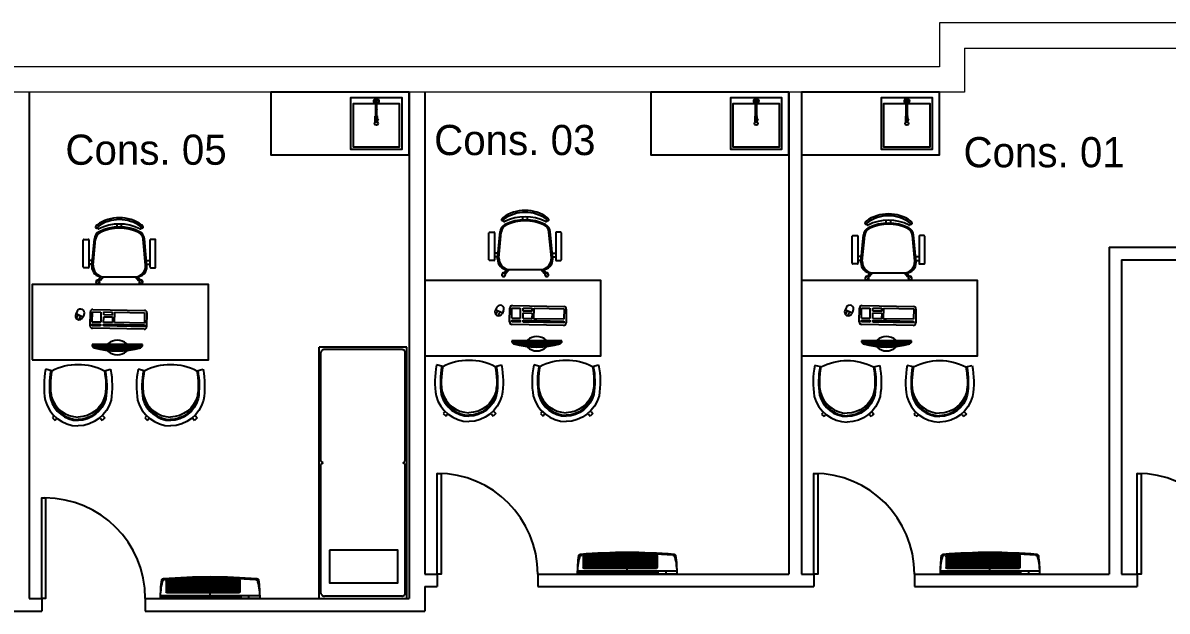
# Model space of a CAD drawing. Extents: x 741 to 1339, y 725 to 848.
# Drawn here: x 1102.73 to 1111.85, y 794.87 to 799.55 of the extents above; entities that cross this region are included whole.
import ezdxf

# ---------------------------------------------------------------- set-up
doc = ezdxf.new("R2010")
doc.units = 0
doc.header["$MEASUREMENT"] = 0
doc.linetypes.add('CONTINU', pattern=[0])
doc.layers.get('0').update_dxf_attribs({"linetype": 'CONTINUOUS'})
for name, color, linetype in [('5', 5, 'CONTINUOUS'), ('Cotas', 7, 'CONTINUOUS'), ('Lay Out', 31, 'CONTINUOUS'), ('Layout', 31, 'CONTINUOUS'), ('PAREDES', 7, 'CONTINUOUS'), ('Prancha', 7, 'CONTINUOUS'), ('Textos', 7, 'CONTINUOUS')]:
    doc.layers.add(name, color=color, linetype=linetype)
doc.styles.add('PADRAO MK', font='AVGARDN.TTF')

# ---------------------------------------------------------------- blocks, each defined once
blk = doc.blocks.new('A$C4E226C7C')
at = {"layer": 'Lay Out'}
for p, q in [((0, 0), (0.004, 0.0004)), ((0.004, 0.0004), (0.0078, 0.0017)), ((0.0078, 0.0017), (0.0114, 0.0037)), ((0.0114, 0.0037), (0.0147, 0.0065)), ((0.0147, 0.0065), (0.0175, 0.0099)), ((0.0175, 0.0099), (0.0198, 0.0138)), ((0.0198, 0.0138), (0.0213, 0.0178)), ((0.0213, 0.0178), (0.0228, 0.0138)), ((0.0228, 0.0138), (0.0251, 0.0099)), ((0.0251, 0.0099), (0.0279, 0.0065)), ((0.0279, 0.0065), (0.0311, 0.0037)), ((0.0311, 0.0037), (0.0347, 0.0017)), ((0.0347, 0.0017), (0.0385, 0.0004)), ((0.0385, 0.0004), (0.0424, 0))]:
    blk.add_line(p, q, dxfattribs=at)
blk = doc.blocks.new('A$C3BFA15C2')
at = {"layer": 'Lay Out'}
for p, q in [((0, 0.7), (2, 0.7)), ((0, 0.7), (0, 0)), ((0.02, 0.6622), (0.0197, 0.6574)), ((0.0197, 0.0415), (0.0197, 0.6574)), ((0.0211, 0.6669), (0.02, 0.6622)), ((0.0227, 0.6712), (0.0211, 0.6669)), ((0.025, 0.6752), (0.0227, 0.6712)), ((0.0278, 0.6786), (0.025, 0.6752)), ((0.0311, 0.6814), (0.0278, 0.6786)), ((0.0347, 0.6834), (0.0311, 0.6814)), ((0.0385, 0.6846), (0.0347, 0.6834)), ((0.0425, 0.6851), (0.0385, 0.6846)), ((0.0425, 0.6851), (1.0584, 0.6851)), ((1.1008, 0.6851), (1.9586, 0.6851)), ((1.9626, 0.6846), (1.9586, 0.6851)), ((1.9664, 0.6834), (1.9626, 0.6846)), ((1.9699, 0.6814), (1.9664, 0.6834)), ((1.9732, 0.6786), (1.9699, 0.6814)), ((1.9759, 0.6752), (1.9732, 0.6786)), ((1.9782, 0.6712), (1.9759, 0.6752)), ((1.9799, 0.6669), (1.9782, 0.6712)), ((1.9809, 0.6622), (1.9799, 0.6669)), ((1.9812, 0.6574), (1.9809, 0.6622)), ((1.9812, 0.0415), (1.9812, 0.6574)), ((2, 0), (2, 0.7)), ((0.3848, 0.0831), (0.3848, 0.6163)), ((0.0197, 0.0415), (0.02, 0.0367)), ((0.02, 0.0367), (0.0211, 0.032)), ((0.0211, 0.032), (0.0227, 0.0277)), ((0.0227, 0.0277), (0.025, 0.0237)), ((0.025, 0.0237), (0.0278, 0.0203)), ((0.0278, 0.0203), (0.0311, 0.0175)), ((0.0311, 0.0175), (0.0347, 0.0155)), ((0.0347, 0.0155), (0.0385, 0.0143)), ((0.0385, 0.0143), (0.0425, 0.0138)), ((0.0425, 0.0138), (1.0584, 0.0138)), ((1.0584, 0.0138), (1.0624, 0.0143)), ((1.0624, 0.0143), (1.0662, 0.0155)), ((1.0662, 0.0155), (1.0698, 0.0175)), ((1.0698, 0.0175), (1.0731, 0.0203)), ((1.0731, 0.0203), (1.0759, 0.0237)), ((1.0759, 0.0237), (1.0782, 0.0277)), ((1.0782, 0.0277), (1.0797, 0.0316)), ((1.0797, 0.0316), (1.0812, 0.0277)), ((1.0812, 0.0277), (1.0835, 0.0237)), ((1.0835, 0.0237), (1.0863, 0.0203)), ((1.0863, 0.0203), (1.0895, 0.0175)), ((1.0895, 0.0175), (1.0931, 0.0155)), ((1.0931, 0.0155), (1.0969, 0.0143)), ((1.0969, 0.0143), (1.1008, 0.0138)), ((1.1008, 0.0138), (1.9586, 0.0138)), ((1.9586, 0.0138), (1.9626, 0.0143)), ((1.9626, 0.0143), (1.9664, 0.0155)), ((1.9664, 0.0155), (1.9699, 0.0175)), ((1.9699, 0.0175), (1.9732, 0.0203)), ((1.9732, 0.0203), (1.9759, 0.0237)), ((1.9759, 0.0237), (1.9782, 0.0277)), ((1.9782, 0.0277), (1.9799, 0.032)), ((1.9799, 0.032), (1.9809, 0.0367)), ((1.9809, 0.0367), (1.9812, 0.0415)), ((0, 0), (2, 0))]:
    blk.add_line(p, q, dxfattribs=at)
blk.add_lwpolyline([(0.3848, 0.6163), (0.1248, 0.6163), (0.1248, 0.072), (0.3848, 0.072)], close=True, dxfattribs=at)
at = {"layer": 'Cotas', "color": 8, "xscale": -1, "rotation": 180}
blk.add_blockref('A$C4E226C7C', (1.0584, 0.6851), dxfattribs=at)
blk = doc.blocks.new('A$C02FB38B1')
at = {"layer": 'Layout'}
for p, q in [((0.173, 0.5716), (0.173, 0.5366)), ((0.393, 0.5766), (0.178, 0.5766)), ((0.398, 0.5366), (0.398, 0.5716)), ((0.3864, 0.5075), (0.1677, 0.4879)), ((0.3764, 0.497), (0.1718, 0.4781)), ((0.178, 0.5316), (0.393, 0.5316)), ((0.34, 0.5033), (0.34, 0.5316)), ((0.37, 0.5054), (0.37, 0.5316)), ((0.4963, 0.4597), (0.5143, 0.4747)), ((0.5084, 0.4452), (0.5263, 0.4602)), ((0.47, 0.4354), (0.489, 0.4513)), ((0.47, 0.4159), (0.4986, 0.4398)), ((0.47, 0.149), (0.47, 0.4276)), ((0.489, 0.4513), (0.4902, 0.4498)), ((0.4974, 0.4412), (0.4986, 0.4398)), ((0.0739, 0.3058), (0.0504, 0.3058)), ((0.0739, 0.2708), (0.0504, 0.2708)), ((0.3764, 0.0795), (0.1718, 0.0985)), ((0.4696, 0.1414), (0.489, 0.1253)), ((0.47, 0.1607), (0.4986, 0.1368)), ((0.489, 0.1253), (0.4902, 0.1267)), ((0.4963, 0.1169), (0.5143, 0.1019)), ((0.4974, 0.1353), (0.4986, 0.1368)), ((0.5084, 0.1313), (0.5263, 0.1164)), ((0.3864, 0.0691), (0.1677, 0.0887)), ((0.173, 0.005), (0.173, 0.04)), ((0.178, 0.045), (0.393, 0.045)), ((0.393, 0), (0.178, 0)), ((0.34, 0.0732), (0.34, 0.045)), ((0.37, 0.0712), (0.37, 0.045)), ((0.398, 0.04), (0.398, 0.005))]:
    blk.add_line(p, q, dxfattribs=at)
for centre in [(0.497, 0.4482), (0.497, 0.1284)]:
    blk.add_circle(centre, 0.005, dxfattribs=at)
for centre, radius, start, end in [((0.178, 0.5716), 0.005, 90, 180), ((0.393, 0.5716), 0.005, 0, 90), ((0.3052, 0.2883), 0.3052, 144.12379, 215.87621), ((0.3052, 0.2883), 0.2902, 144.14416, 215.85584), ((0.3052, 0.2883), 0.2902, 144.14416, 215.85584), ((0.08, 0.4508), 0.0275, 115.14546, 143.45713), ((0.0739, 0.4702), 0.00782, 299.81088, 135.32554), ((0.08, 0.4508), 0.0125, 115.14546, 143.1301), ((0.08, 0.4508), 0.0125, 115.14546, 143.1301), ((0.0789, 0.4531), 0.01, 350.32945, 115.14546), ((0.0789, 0.4531), 0.01, 350.32945, 115.14546), ((0.174, 0.4182), 0.07, 95.12125, 153.60471), ((0.1782, 0.4084), 0.07, 95.2999, 155.73609), ((0.178, 0.5366), 0.005, 180, 270), ((0.3814, 0.4085), 0.0887, 5.59249, 93.25223), ((0.39, 0.4276), 0.08, 0, 92.56924), ((0.393, 0.5366), 0.005, 270, 0), ((0.5113, 0.46), 0.015, 231.46361, 207.28388), ((0.4122, 0.2883), 0.3622, 153.23744, 206.76256), ((0.4122, 0.2883), 0.3622, 153.23744, 206.76256), ((0.4357, 0.2883), 0.3622, 153.60471, 206.39529), ((0.4446, 0.2883), 0.3622, 155.73609, 204.26391), ((0.4977, 0.4487), 0.0075, 171.64054, 268.01991), ((0.08, 0.1258), 0.0275, 216.54287, 244.85454), ((0.0739, 0.1064), 0.00782, 224.67446, 60.18912), ((0.08, 0.1258), 0.0125, 216.8699, 244.85454), ((0.08, 0.1258), 0.0125, 216.8699, 244.85454), ((0.0789, 0.1235), 0.01, 244.85454, 9.67055), ((0.0789, 0.1235), 0.01, 244.85454, 9.67055), ((0.174, 0.1584), 0.07, 206.39529, 264.87875), ((0.1782, 0.1682), 0.07, 204.26391, 264.7001), ((0.3814, 0.1681), 0.0887, 266.74777, 354.40751), ((0.39, 0.149), 0.08, 267.43076, 0), ((0.4977, 0.1278), 0.0075, 91.98009, 188.35946), ((0.5113, 0.1166), 0.015, 152.71612, 128.53639), ((0.178, 0.04), 0.005, 90, 180), ((0.178, 0.005), 0.005, 180, 270), ((0.393, 0.04), 0.005, 0, 90), ((0.393, 0.005), 0.005, 270, 0)]:
    blk.add_arc(centre, radius, start, end, dxfattribs=at)
blk = doc.blocks.new('computerr')
at = {"layer": 'Lay Out', "ltscale": 0.6}
h = blk.add_hatch(dxfattribs=at)
h.set_pattern_fill('ANSI31', color=256, scale=0.07, angle=45, style=0)
h.set_pattern_definition([(90, (8.432981, 4.289497), (-0.00875, 9e-19), [])])
h.paths.add_polyline_path([(36.2557, -1.4849), (36.6288, -1.4849, 0.133994)])
for p, q in [((36.2423, -1.4999), (36.2557, -1.4849)), ((36.6423, -1.4999), (36.2423, -1.4999)), ((36.2423, -1.4999), (36.2423, -1.5099)), ((36.2423, -1.5099), (36.6423, -1.5099)), ((36.2557, -1.4849), (36.6288, -1.4849)), ((36.6423, -1.4999), (36.6288, -1.4849)), ((36.6423, -1.5099), (36.6423, -1.4999)), ((36.2298, -1.6318), (36.6397, -1.6393)), ((36.2074, -1.7616), (36.2094, -1.6515)), ((36.2254, -1.7638), (36.2269, -1.6808)), ((36.2269, -1.6808), (36.4651, -1.6853)), ((36.2272, -1.6664), (36.2275, -1.652)), ((36.5519, -1.6725), (36.2272, -1.6664)), ((36.2275, -1.652), (36.5522, -1.6581)), ((36.4651, -1.6853), (36.4635, -1.7682)), ((36.4805, -1.7307), (36.4813, -1.6856)), ((36.5508, -1.732), (36.4805, -1.7307)), ((36.4813, -1.6856), (36.5517, -1.6869)), ((36.5517, -1.6869), (36.5508, -1.732)), ((36.5522, -1.6581), (36.5519, -1.6725)), ((36.5736, -1.7685), (36.5751, -1.6873)), ((36.5751, -1.6873), (36.6419, -1.6886)), ((36.5754, -1.6729), (36.5757, -1.6585)), ((36.6422, -1.6742), (36.5754, -1.6729)), ((36.5757, -1.6585), (36.6424, -1.6597)), ((36.6419, -1.6886), (36.6404, -1.7697)), ((36.6424, -1.6597), (36.6422, -1.6742)), ((36.6593, -1.6597), (36.6573, -1.7699)), ((36.7073, -1.7499), (36.7195, -1.7249)), ((36.7488, -1.7081), (36.7333, -1.74)), ((36.7683, -1.7174), (36.7527, -1.7494)), ((36.4635, -1.7682), (36.2254, -1.7638)), ((36.6369, -1.7895), (36.2271, -1.782)), ((36.4802, -1.7451), (36.4798, -1.7685)), ((36.5501, -1.7698), (36.4798, -1.7685)), ((36.4802, -1.7451), (36.5506, -1.7464)), ((36.5506, -1.7464), (36.5501, -1.7698)), ((36.6404, -1.7697), (36.5736, -1.7685)), ((36.7701, -1.7579), (36.7162, -1.7317)), ((36.7613, -1.7761), (36.7735, -1.7511))]:
    blk.add_line(p, q, dxfattribs=at)
for centre, radius, start, end in [((36.4107, -1.4975), 0.059, 137.56286, 145.9179), ((36.4423, -1.5429), 0.1136, 48.62327, 131.37673), ((36.4738, -1.4975), 0.059, 34.0821, 42.43714), ((36.4423, -2.1686), 0.7087, 74.73628, 105.26372), ((36.4107, -1.4758), 0.059, 215.22271, 222.43714), ((36.4423, -1.4304), 0.1136, 228.62327, 311.37673), ((36.4738, -1.4758), 0.059, 317.56286, 324.77729), ((36.4738, -1.4975), 0.059, 19.41753, 20.05629), ((36.2294, -1.6518), 0.02, 88.95177, 178.95177), ((36.6393, -1.6593), 0.02, 358.95177, 88.95177), ((36.7465, -1.738), 0.03, 334.0346, 154.0346), ((36.2274, -1.762), 0.02, 178.95177, 268.95177), ((36.6373, -1.7695), 0.02, 268.95177, 358.95177), ((36.7343, -1.763), 0.03, 154.0346, 334.0346)]:
    blk.add_arc(centre, radius, start, end, dxfattribs=at)
blk = doc.blocks.new('2536')
at = {"layer": 'Lay Out', "ltscale": 0.6}
for p, q in [((34.2466, -29.0697), (34.2314, -29.0542)), ((34.2667, -29.0517), (34.2531, -29.0349)), ((34.6138, -29.0517), (34.6273, -29.0349)), ((34.6339, -29.0697), (34.649, -29.0542)), ((34.2883, -29.1121), (34.2819, -29.1056)), ((34.3041, -29.0981), (34.2984, -29.091)), ((34.5764, -29.0981), (34.5821, -29.091)), ((34.5922, -29.1121), (34.5986, -29.1056)), ((34.2264, -29.4297), (34.1772, -29.4411)), ((34.6453, -29.4297), (34.6945, -29.4411))]:
    blk.add_line(p, q, dxfattribs=at)
for points in [[(34.1772, -29.4411, -0.08651), (34.1735, -29.1944, -0.333303), (34.4351, -28.9905, -0.330827)], [(34.2194, -29.4313, -0.084492), (34.2155, -29.2048, -0.332034), (34.4357, -29.0337, -0.328672)], [(34.2118, -29.3359, -0.041347), (34.2225, -29.2262, -0.331795), (34.4358, -29.0606, 138.320634)], [(34.2264, -29.4297, -0.084125), (34.2225, -29.2065, -0.331795), (34.4358, -29.0409, 139.306789)], [(34.2314, -29.0542, -0.024394), (34.2531, -29.0349, -0.334398)], [(34.6453, -29.4297, 0.084125), (34.6491, -29.2065, 0.331795), (34.4358, -29.0409, -139.306841)], [(34.6598, -29.3359, 0.041347), (34.6491, -29.2262, 0.331795), (34.4358, -29.0606, -138.320634)], [(34.6523, -29.4313, 0.084492), (34.6561, -29.2048, 0.332034), (34.4359, -29.0337, 0.328672)], [(34.6945, -29.4411, 0.08651), (34.6981, -29.1944, 0.333303), (34.4366, -28.9905, 0.330827)], [(34.649, -29.0542, 0.024394), (34.6273, -29.0349, 0.334398)], [(34.2883, -29.1121, -0.017746), (34.3041, -29.0981, -0.334398)], [(34.5922, -29.1121, 0.017746), (34.5764, -29.0981, 0.334398)], [(34.2264, -29.4297, 0.240642), (34.6453, -29.4297, 0.685149)]]:
    blk.add_lwpolyline(points, format="xyb", dxfattribs=at)
blk = doc.blocks.new('torneira 00')
at = {"layer": 'Lay Out'}
for p, q in [((-0.0049, -0.1393), (-0.0049, -0.0199)), ((-0.0033, -0.1387), (-0.0033, -0.0163)), ((0, -0.1381), (0, -0.0149)), ((0.0037, -0.1386), (0.0037, -0.0165)), ((0.0051, -0.1391), (0.0051, -0.0199)), ((-0.0018, -0.1501), (-0.0136, -0.1708)), ((0, -0.151), (-0.0118, -0.1717)), ((-0.0086, -0.1621), (-0.0086, -0.1418)), ((-0.0086, -0.1814), (-0.0086, -0.1661)), ((-0.0074, -0.1823), (-0.0074, -0.1426)), ((-0.0048, -0.1838), (-0.0048, -0.1438)), ((-0.0001, -0.1848), (-0.0001, -0.1446)), ((0.0046, -0.1839), (0.0046, -0.1437)), ((0.0074, -0.1825), (0.0074, -0.1423)), ((0.0086, -0.1816), (0.0086, -0.1414)), ((-0.0057, -0.1834), (-0.0057, -0.19)), ((0.0058, -0.1834), (0.0058, -0.19))]:
    blk.add_line(p, q, dxfattribs=at)
for centre, radius, start, end in [((0, -0.0199), 0.0199, 284.60964, 255.53827), ((0.0001, -0.0199), 0.005, 0.24437, 179.71475), ((0.0001, -0.0897), 0.005, 0.24437, 179.71475), ((-0.0125, -0.1709), 0.00109, 176.63806, 310.29172), ((-0.0012, -0.1512), 0.00127, 11.35673, 115.57305), ((0, -0.1796), 0.0119, 241.15364, 298.84636)]:
    blk.add_arc(centre, radius, start, end, dxfattribs=at)
at = {"layer": 'Lay Out', "ltscale": 0.6}
for centre, radius, start, end in [((0.0002, -0.1507), 0.0126, 48.09351, 134.61126), ((-0.0002, -0.1308), 0.0138, 232.82607, 309.8787), ((0.0001, -0.1719), 0.0128, 227.24915, 311.41934)]:
    blk.add_arc(centre, radius, start, end, dxfattribs=at)
blk = doc.blocks.new('fjytj')
at = {"layer": 'Lay Out', "ltscale": 0.6}
for points in [[(1233.385, 500.4409), (1233.5944, 500.4409), (1233.5944, 500.8509), (1233.1844, 500.8509), (1233.1844, 500.4409), (1233.385, 500.4409)], [(1233.3939, 500.4909), (1233.5744, 500.4909), (1233.5744, 500.8309), (1233.2044, 500.8309), (1233.2044, 500.4909), (1233.385, 500.4909)]]:
    blk.add_lwpolyline(points, dxfattribs=at)
blk.add_circle((1233.3894, 500.6459), 0.0139, dxfattribs=at)
at = {"layer": 'Lay Out', "ltscale": 0.6, "extrusion": (0, 0, -1), "zscale": -1, "rotation": 180}
blk.add_blockref('torneira 00', (-1233.3894, 500.4477), dxfattribs=at)
blk = doc.blocks.new('Layout')
at = {"layer": 'Lay Out', "linetype": 'CONTINU', "ltscale": 0.6}
for points in [[(1160.071, 514.2454), (1158.971, 514.2454), (1158.971, 513.7454), (1160.071, 513.7454)], [(1163.096, 514.2454), (1161.996, 514.2454), (1161.996, 513.7454), (1163.096, 513.7454)], [(1164.296, 514.2454), (1163.196, 514.2454), (1163.196, 513.7454), (1164.296, 513.7454)]]:
    blk.add_lwpolyline(points, close=True, dxfattribs=at)
at = {"layer": 'Lay Out'}
for points in [[(1157.071, 512.1149), (1157.071, 512.1149), (1157.071, 512.1149), (1158.4738, 512.1149), (1158.4738, 512.7149), (1157.071, 512.7149), (1157.071, 512.1149)], [(1160.196, 512.1454), (1160.196, 512.1454), (1160.196, 512.1454), (1161.5988, 512.1454), (1161.5988, 512.7454), (1160.196, 512.7454), (1160.196, 512.1454)], [(1163.196, 512.1454), (1163.196, 512.1454), (1163.196, 512.1454), (1164.5988, 512.1454), (1164.5988, 512.7454), (1163.196, 512.7454), (1163.196, 512.1454)]]:
    blk.add_lwpolyline(points, dxfattribs=at)
at = {"layer": 'Cotas', "color": 8, "rotation": 90}
blk.add_blockref('A$C3BFA15C2', (1160.0545, 510.2158), dxfattribs=at)
at = {"layer": 'Lay Out', "color": 252, "rotation": 270}
for p in [(1160.7077, 513.3032), (1157.4764, 513.2454), (1163.6014, 513.2759)]:
    blk.add_blockref('A$C02FB38B1', p, dxfattribs=at)
at = {"layer": 'Lay Out', "ltscale": 0.6, "rotation": 180}
for p in [(1194.1907, 510.7262), (1197.5311, 510.7567), (1200.3157, 510.7567)]:
    blk.add_blockref('computerr', p, dxfattribs=at)
at = {"layer": 'Lay Out', "linetype": 'CONTINU', "xscale": -1, "rotation": 180}
for p in [(1122.9998, 482.5986), (1123.7362, 482.5986), (1126.1129, 482.633), (1126.8866, 482.633), (1129.1248, 482.6291), (1129.8612, 482.6291)]:
    blk.add_blockref('2536', p, dxfattribs=at)
at = {"layer": 'Prancha', "rotation": 180}
for p in [(2393.2003, 1014.6413), (2396.2253, 1014.6413), (2397.4253, 1014.6413)]:
    blk.add_blockref('fjytj', p, dxfattribs=at)
blk = doc.blocks.new('Paredes internas')
at = {"layer": '5', "color": 1}
for p, q in [((1157.046, 514.2454), (1157.046, 510.2158)), ((1160.071, 514.2454), (1160.071, 510.2158)), ((1160.196, 514.2454), (1160.196, 510.4108)), ((1163.096, 514.2454), (1163.096, 510.4108)), ((1163.196, 514.2454), (1163.196, 510.4108)), ((1165.646, 513.0108), (1165.646, 510.4108)), ((1165.646, 513.0108), (1168.246, 513.0108)), ((1165.746, 512.9108), (1165.746, 510.4108)), ((1165.746, 512.9108), (1168.246, 512.9108)), ((1160.196, 510.4108), (1160.296, 510.4108)), ((1160.296, 510.4108), (1160.296, 510.3108)), ((1161.096, 510.4108), (1163.096, 510.4108)), ((1161.096, 510.4108), (1161.096, 510.3108)), ((1163.196, 510.4108), (1163.296, 510.4108)), ((1163.296, 510.4108), (1163.296, 510.3108)), ((1164.096, 510.4108), (1165.646, 510.4108)), ((1164.096, 510.4108), (1164.096, 510.3108)), ((1165.746, 510.4108), (1165.871, 510.4108)), ((1165.871, 510.4108), (1165.871, 510.3108)), ((1160.196, 510.3108), (1160.196, 510.1158)), ((1160.196, 510.3108), (1160.296, 510.3108)), ((1161.096, 510.3108), (1163.296, 510.3108)), ((1164.096, 510.3108), (1165.871, 510.3108)), ((1157.046, 510.2158), (1157.146, 510.2158)), ((1157.146, 510.2158), (1157.146, 510.1158)), ((1157.971, 510.2158), (1160.071, 510.2158)), ((1157.971, 510.2158), (1157.971, 510.1158)), ((1156.846, 510.1158), (1157.146, 510.1158)), ((1157.971, 510.1158), (1160.196, 510.1158))]:
    blk.add_line(p, q, dxfattribs=at)
for points in [[(1160.296, 510.4108), (1160.296, 511.2108), (1160.326, 511.2108), (1160.326, 510.4108)], [(1163.296, 510.4108), (1163.296, 511.2108), (1163.326, 511.2108), (1163.326, 510.4108)], [(1165.871, 510.4108), (1165.871, 511.2108), (1165.901, 511.2108), (1165.901, 510.4108)], [(1157.146, 510.2158), (1157.146, 511.0158), (1157.176, 511.0158), (1157.176, 510.2158)]]:
    blk.add_lwpolyline(points, close=True, dxfattribs=at)
for centre in [(1160.296, 510.4108), (1163.296, 510.4108), (1165.871, 510.4108), (1157.171, 510.2158)]:
    blk.add_arc(centre, 0.8, 0, 90, dxfattribs=at)
blk = doc.blocks.new('sp')
at = {"layer": 'Lay Out', "color": 8}
for p, q in [((949.2629, 929.5625), (949.2629, 929.4783)), ((949.8504, 929.5612), (949.2629, 929.5612)), ((949.8504, 929.5529), (949.2629, 929.5529)), ((949.8504, 929.5694), (949.2667, 929.5694)), ((949.3185, 929.4702), (949.3185, 929.5738)), ((949.3621, 929.4702), (949.3621, 929.5762)), ((949.8329, 929.5777), (949.393, 929.5777)), ((949.4044, 929.4702), (949.4044, 929.5782)), ((949.4494, 929.4702), (949.4494, 929.5799)), ((949.4914, 929.4702), (949.4914, 929.5812)), ((949.5356, 929.4702), (949.5356, 929.5824)), ((949.5778, 929.4702), (949.5778, 929.5824)), ((949.622, 929.4702), (949.622, 929.5824)), ((949.664, 929.4702), (949.664, 929.5824)), ((949.709, 929.4702), (949.709, 929.5817)), ((949.7512, 929.4702), (949.7512, 929.5807)), ((949.7949, 929.4702), (949.7949, 929.5793)), ((949.8504, 929.5691), (949.8504, 929.4783)), ((949.8504, 929.5446), (949.2629, 929.5446)), ((949.8504, 929.5364), (949.2629, 929.5364)), ((949.8504, 929.5281), (949.2629, 929.5281)), ((949.8504, 929.5198), (949.2629, 929.5198)), ((949.8504, 929.5116), (949.2629, 929.5116)), ((949.8504, 929.5033), (949.2629, 929.5033)), ((949.8504, 929.495), (949.2629, 929.495)), ((949.8504, 929.4867), (949.2629, 929.4867)), ((949.8504, 929.4785), (949.2629, 929.4785)), ((949.8425, 929.4702), (949.2709, 929.4702)), ((949.6129, 929.4258), (949.6129, 929.4658)), ((950.0079, 929.4258), (949.2179, 929.4258)), ((949.2182, 929.4511), (950.0076, 929.4511)), ((949.2182, 929.4424), (949.857, 929.4424)), ((949.857, 929.4511), (949.857, 929.4258)), ((949.919, 929.4511), (949.919, 929.4258))]:
    blk.add_line(p, q, dxfattribs=at)
at = {"layer": 'Lay Out', "color": 8, "extrusion": (0, 0, -1)}
for centre, major_axis, ratio, start_param, end_param in [((950.3029, 929.4258), (0, 1.1099), 0.977548, 4.712389, 4.84572), ((949.7423, 929.4258), (0, 0.5364), 0.977548, 4.712389, 4.962084), ((949.2354, 929.5723), (0, 0.00812), 0.977548, -1.437465, -1.062803), ((949.2429, 929.568), (0, 0.0168), 0.977548, -1.062803, -0.143544), ((949.2575, 929.5546), (0, 0.0242), 0.977548, -1.415455, -0.432642), ((949.6129, 924.4928), (5.3181, 0.4513), 0.956584, -1.559656, -1.489801), ((949.251, 929.5692), (0.00567, 0.00567), 1, -1.20946, -0.85658), ((949.6129, 924.4928), (0, 5.098), 0.977548, -0.072811, 0), ((949.2709, 929.5625), (0, 0.00812), 0.977548, -1.570796, -0.068908), ((949.6129, 924.4928), (0, 5.0899), 0.977548, -0.068908, 0), ((949.6129, 924.4928), (-5.3181, 0.4513), 0.956584, 1.489801, 1.559656), ((949.6129, 924.4928), (0, 5.098), 0.977548, 0, 0.072811), ((949.6129, 924.4928), (0, 5.0899), 0.977548, 0, 0.046227), ((949.8425, 929.5691), (0, 0.00812), 0.977548, 0.046227, 1.570796), ((949.9749, 929.5692), (0.00567, 0.00567), 1, -0.714217, -0.361336), ((949.9683, 929.5546), (0, 0.0242), 0.977548, 0.432642, 1.415455), ((949.983, 929.568), (0, 0.0168), 0.977548, 0.143544, 1.062803), ((949.4835, 929.4258), (0, 0.5364), 0.977548, 1.321101, 1.570796), ((949.9904, 929.5723), (0, 0.00812), 0.977548, 1.062803, 1.437465), ((948.9229, 929.4258), (0, 1.1099), 0.977548, 1.437465, 1.570796), ((949.2709, 929.4783), (0, 0.00812), 0.977548, 3.141593, 4.712389), ((949.8425, 929.4783), (0, 0.00812), 0.977548, 1.570796, 3.141593)]:
    blk.add_ellipse(centre, major_axis=major_axis, ratio=ratio, start_param=start_param, end_param=end_param, dxfattribs=at)
blk = doc.blocks.new('Ar Condicionado')
at = {"layer": 'Lay Out', "ltscale": 0.6}
for p in [(484.4487, -509.9088), (487.3375, -509.9088), (481.1268, -510.1038)]:
    blk.add_blockref('sp', p, dxfattribs=at)

msp = doc.modelspace()

# ---------------------------------------------------------------- linework, layer by layer
at = {"layer": 'PAREDES', "color": 7, "lineweight": 0}
for p, q in [((1114.1833, 799.552), (1110.0333, 799.552)), ((1110.0333, 799.552), (1110.0333, 799.202)), ((1110.2333, 799.352), (1110.2333, 799.002)), ((1110.2333, 799.352), (1113.9833, 799.352)), ((1110.0333, 799.202), (1101.4833, 799.202)), ((1110.2333, 799.002), (1101.2833, 799.002))]:
    msp.add_line(p, q, dxfattribs=at)

# ---------------------------------------------------------------- block references
at = {"color": 6}
msp.add_blockref('Ar Condicionado', (-326.5154, 375.6503), dxfattribs=at)
at = {"layer": 'PAREDES', "color": 7, "lineweight": 0}
for name in ['Layout', 'Paredes internas']:
    msp.add_blockref(name, (-54.2627, 284.7565), dxfattribs=at)

# ---------------------------------------------------------------- texts
at = {"layer": 'Textos', "color": 3, "style": 'PADRAO MK'}
for s, p in [('Cons. 03', (1106.0087, 798.5003)), ('Cons. 05', (1103.0719, 798.4234)), ('Cons. 01', (1110.224, 798.4035))]:
    msp.add_text(s, height=0.24, dxfattribs=at).set_placement(p)

doc.saveas('drawing.dxf')
